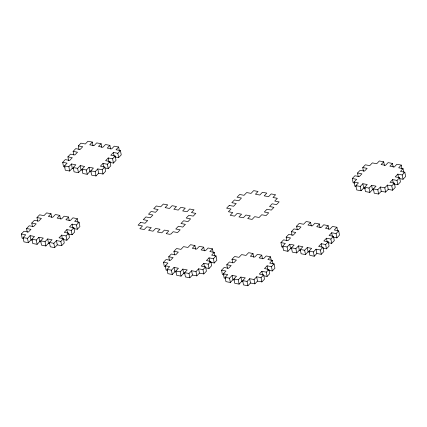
<?xml version="1.0" encoding="UTF-8"?>
<svg xmlns="http://www.w3.org/2000/svg" width="427" height="427" viewBox="0 0 427 427"><rect width="100%" height="100%" fill="white"/><g stroke="black" fill="none" stroke-linecap="round" stroke-linejoin="round"><path stroke-width="0.64" d="M65.39 166.994L63.511 166.642L62.689 162.34L65.294 159.597L69.681 160.419L72.291 157.68L67.904 156.858L68.608 160.552M67.904 156.858L70.514 154.12L74.901 154.942L77.506 152.204L73.118 151.382L73.823 155.07M73.118 151.382L75.728 148.639L80.116 149.461L82.721 146.723L78.333 145.901L79.038 149.594M78.333 145.901L80.943 143.162L85.331 143.984L87.935 141.246L92.323 142.068L93.027 145.756M92.323 142.068L89.718 144.806L94.105 145.628L96.71 142.89L101.098 143.712L98.493 146.45L102.88 147.272L105.485 144.534L109.872 145.356L107.268 148.094L111.655 148.916L114.26 146.178L118.647 147L116.043 149.738L120.43 150.56L117.82 153.298L113.433 152.476L110.823 155.214L115.21 156.036L112.605 158.78L108.218 157.958L105.608 160.696L109.995 161.518L107.39 164.256L103.003 163.434L100.393 166.172L104.78 166.994L102.176 169.732L97.788 168.911L98.605 173.218L96 175.956L91.613 175.134L90.791 170.832L93.401 168.089L89.013 167.267L89.835 171.574L87.225 174.312L82.838 173.49L82.016 169.188L84.626 166.445L80.239 165.623L81.061 169.93L78.451 172.668L74.063 171.846L73.241 167.544L75.851 164.801L71.464 163.979L72.286 168.286L69.676 171.024L65.288 170.208L64.466 165.9L67.076 163.162L62.689 162.34M69.676 171.024L68.854 166.722L71.464 163.979M78.451 172.668L77.629 168.366L80.239 165.623M23.426 238.538L22.172 238.303L21.35 233.996L23.96 231.258L28.347 232.08L30.952 229.342L26.565 228.52L27.269 232.208M26.565 228.52L29.175 225.782L33.562 226.604L36.167 223.86L31.779 223.038L32.484 226.732M31.779 223.038L34.39 220.3L38.777 221.122L41.382 218.384L36.994 217.562L37.699 221.25M36.994 217.562L39.604 214.824L43.992 215.646L46.602 212.902L50.989 213.724L51.688 217.418M87.225 174.312L86.403 170.01L89.013 167.267M50.989 213.724L48.379 216.468L52.767 217.29L55.377 214.546L59.759 215.368L57.154 218.112L61.541 218.934L64.146 216.19L68.533 217.012L65.929 219.756L70.316 220.578L72.921 217.834L77.308 218.656L74.704 221.399L79.091 222.221L76.481 224.96L72.094 224.138L69.489 226.876L73.876 227.698L71.266 230.436L66.879 229.614L64.269 232.352L68.656 233.174L66.052 235.917L61.664 235.096L59.054 237.834L63.442 238.656L60.837 241.394L56.449 240.572L57.271 244.879L54.661 247.617L50.274 246.795L49.452 242.488L52.062 239.75L47.675 238.928L48.497 243.235L45.886 245.973L41.499 245.151L40.677 240.844L43.287 238.106L38.9 237.284L39.722 241.591L37.112 244.329L32.724 243.507L31.902 239.2L34.512 236.462L30.125 235.64L30.947 239.947L28.337 242.685L23.949 241.863L23.127 237.556L25.737 234.818L21.35 233.996M28.337 242.685L27.515 238.378L30.125 235.64M96 175.956L95.178 171.654L97.788 168.911M37.112 244.329L36.29 240.022L38.9 237.284M98.605 173.218L102.992 174.04L105.602 171.302L104.78 166.994M105.074 167.976L108.212 168.564L110.817 165.825L109.995 161.518M109.664 162.377L113.427 163.082L116.032 160.344L115.21 156.036M114.879 156.901L118.642 157.606L121.247 154.868L120.43 150.56M45.886 245.973L45.065 241.666L47.675 238.928M54.661 247.617L53.839 243.31L56.449 240.572M57.271 244.879L61.659 245.701L64.263 242.963L63.442 238.656M63.111 239.515L66.874 240.22L69.478 237.481L68.656 233.174M68.325 234.039L72.088 234.743L74.693 232.005L73.876 227.698M73.54 228.562L77.303 229.267L79.913 226.523L79.091 222.221M165.58 266.784L164.331 266.549L163.509 262.242L166.114 259.504L170.501 260.326L173.111 257.588L168.724 256.766L169.428 260.454M168.724 256.766L171.328 254.028L175.716 254.85L178.326 252.106L173.938 251.284L174.643 254.978M173.938 251.284L176.548 248.546L180.936 249.368L183.541 246.63L187.928 247.452L190.538 244.714L194.925 245.536L195.63 249.224M167.363 270.344L166.108 270.11L165.286 265.802L167.896 263.064L163.509 262.242M194.925 245.536L192.315 248.274L196.703 249.096L199.313 246.358L203.7 247.18L201.09 249.918L205.478 250.74L208.082 248.002L212.47 248.824L209.865 251.562L214.253 252.384L211.643 255.122L216.03 255.944L213.425 258.682L209.038 257.86L206.428 260.603L210.815 261.425L208.205 264.164L203.823 263.342L201.213 266.08L205.6 266.902L202.99 269.64L198.603 268.818L195.998 271.556L191.611 270.734L192.433 275.041L189.823 277.78L185.435 276.958L184.613 272.656L187.223 269.912L182.836 269.09L183.658 273.397L181.048 276.136L176.661 275.314L175.839 271.012L178.449 268.268L174.061 267.446L174.883 271.753L172.273 274.492L167.886 273.67L167.064 269.368L169.674 266.624L165.286 265.802M172.273 274.492L171.451 270.19L174.061 267.446M181.048 276.136L180.226 271.834L182.836 269.09M189.823 277.78L189.001 273.477L191.611 270.734M192.433 275.041L196.82 275.863L199.425 273.125L198.603 268.818M199.425 273.125L203.812 273.947L206.422 271.209L205.6 266.902M205.894 267.884L209.027 268.471L211.637 265.727L210.815 261.425M210.484 262.285L214.247 262.989L216.852 260.251L216.03 255.944M224.271 274.876L222.392 274.524L221.57 270.216L224.18 267.478L228.568 268.3L231.172 265.562L226.785 264.74L227.49 268.428M226.785 264.74L229.395 261.997L233.782 262.818L236.393 260.08L232.005 259.258L232.71 262.952M232.005 259.258L234.61 256.52L238.997 257.342L241.607 254.604L245.995 255.426L248.599 252.688L252.987 253.51L253.691 257.198M225.424 278.319L224.175 278.084L223.353 273.776L225.958 271.038L221.57 270.216M252.987 253.51L250.382 256.248L254.77 257.07L257.374 254.332L261.762 255.154L259.157 257.892L263.539 258.714L266.149 255.976L270.537 256.792L267.926 259.536L272.314 260.358L269.709 263.096L274.097 263.918L271.487 266.656L267.099 265.834L264.494 268.572L268.882 269.394L266.272 272.138L261.884 271.316L259.274 274.054L263.662 274.876L261.057 277.614L256.67 276.792L254.06 279.53L249.672 278.708L250.494 283.016L247.89 285.754L243.502 284.932L242.68 280.624L245.285 277.886L240.897 277.064L241.719 281.372L239.115 284.11L234.727 283.288L233.905 278.98L236.515 276.242L232.128 275.42L232.945 279.728L230.34 282.466L225.952 281.644L225.13 277.337L227.74 274.598L223.353 273.776M230.34 282.466L229.518 278.158L232.128 275.42M239.115 284.11L238.293 279.802L240.897 277.064M283.016 247.148L281.767 246.913L280.945 242.605L283.549 239.867L287.937 240.689L290.547 237.951L286.159 237.129L286.864 240.817M286.159 237.129L288.764 234.386L293.152 235.208L295.762 232.469L291.374 231.647L292.079 235.341M291.374 231.647L293.984 228.909L298.372 229.731L300.976 226.993L296.589 226.171L297.293 229.859M296.589 226.171L299.199 223.433L303.586 224.255L306.191 221.512L310.578 222.334L311.283 226.027M247.89 285.754L247.068 281.446L249.672 278.708M310.578 222.334L307.974 225.077L312.361 225.899L314.966 223.156L319.353 223.978L316.749 226.721L321.136 227.543L323.741 224.799L328.128 225.621L325.523 228.365L329.911 229.187L332.516 226.443L336.903 227.265L334.293 230.009L338.68 230.831L336.076 233.569L331.688 232.747L329.078 235.485L333.466 236.307L330.861 239.045L326.474 238.223L323.863 240.961L328.251 241.783L325.646 244.527L321.259 243.705L318.649 246.443L323.036 247.265L320.426 250.003L316.039 249.181L316.861 253.489L314.256 256.227L309.869 255.405L309.047 251.097L311.651 248.359L307.264 247.537L308.086 251.845L305.481 254.583L301.094 253.761L300.272 249.453L302.882 246.715L298.494 245.893L299.311 250.201L296.706 252.939L292.319 252.117L291.497 247.809L294.107 245.071L289.719 244.249L290.541 248.557L287.931 251.295L283.544 250.473L282.722 246.165L285.332 243.427L280.945 242.605M287.931 251.295L287.109 246.987L289.719 244.249M354.378 183.05L353.124 182.815L352.307 178.507L354.912 175.769L359.299 176.591L361.909 173.853L357.522 173.031L358.226 176.719M357.522 173.031L360.126 170.288L364.514 171.11L367.124 168.371L362.736 167.549L363.441 171.243M362.736 167.549L365.341 164.811L369.729 165.633L372.339 162.895L376.726 163.717L379.336 160.979L383.724 161.801L384.423 165.489M250.494 283.016L254.882 283.838L257.492 281.099L256.67 276.792M356.161 186.61L354.906 186.375L354.084 182.067L356.694 179.329L352.307 178.507M257.492 281.099L261.879 281.921L264.484 279.183L263.662 274.876M263.961 275.853L267.094 276.44L269.704 273.702L268.882 269.394M268.551 270.259L272.309 270.964L274.919 268.225L274.097 263.918M296.706 252.939L295.884 248.631L298.494 245.893M383.724 161.801L381.114 164.539L385.501 165.361L388.106 162.623L392.493 163.445L389.888 166.183L394.276 167.005L396.88 164.267L401.268 165.089L398.663 167.827L403.051 168.649L400.441 171.387L404.828 172.209L402.223 174.947L397.836 174.125L395.226 176.863L399.613 177.685L397.003 180.429L392.616 179.607L390.011 182.345L394.399 183.167L391.789 185.905L387.401 185.083L384.796 187.821L380.409 186.999L381.231 191.307L378.621 194.045L374.233 193.223L373.411 188.915L376.022 186.177L371.634 185.355L372.456 189.663L369.846 192.401L365.459 191.579L364.637 187.272L367.247 184.533L362.859 183.711L363.681 188.019L361.071 190.757L356.684 189.935L355.862 185.628L358.472 182.889L354.084 182.067M361.071 190.757L360.249 186.45L362.859 183.711M305.481 254.583L304.659 250.275L307.264 247.537M369.846 192.401L369.024 188.093L371.634 185.355M314.256 256.227L313.434 251.919L316.039 249.181M378.621 194.045L377.799 189.737L380.409 186.999M316.861 253.489L321.248 254.311L323.858 251.572L323.036 247.265M323.33 248.242L326.463 248.829L329.073 246.091L328.251 241.783M327.92 242.648L331.683 243.353L334.288 240.614L333.466 236.307M333.135 237.172L336.898 237.876L339.502 235.133L338.68 230.831M381.231 191.307L385.618 192.129L388.223 189.391L387.401 185.083M388.223 189.391L392.61 190.212L395.221 187.474L394.399 183.167M394.068 184.026L397.825 184.731L400.435 181.993L399.613 177.685M399.282 178.55L403.04 179.255L405.65 176.516L404.828 172.209M355.862 185.628L360.249 186.45M364.637 187.272L369.024 188.093M373.411 188.915L377.799 189.737M363.681 188.019L365.56 188.371M372.456 189.663L373.71 189.898M64.466 165.9L68.854 166.722M73.241 167.544L77.629 168.366M82.016 169.188L86.403 170.01M90.791 170.832L95.178 171.654M72.286 168.286L73.54 168.521M81.061 169.93L82.31 170.165M89.835 171.574L91.084 171.809M282.722 246.165L287.109 246.987M291.497 247.809L295.884 248.631M300.272 249.453L304.659 250.275M309.047 251.097L313.434 251.919M290.541 248.557L291.79 248.792M299.311 250.201L300.565 250.435M308.086 251.845L309.34 252.079M23.127 237.556L27.515 238.378M31.902 239.2L36.29 240.022M40.677 240.844L45.065 241.666M49.452 242.488L53.839 243.31M30.947 239.947L32.201 240.182M39.722 241.591L40.976 241.826M48.497 243.235L49.745 243.47M225.13 277.337L229.518 278.158M233.905 278.98L238.293 279.802M242.68 280.624L247.068 281.446M232.945 279.728L234.199 279.963M241.719 281.372L242.974 281.606M167.064 269.368L171.451 270.19M175.839 271.012L180.226 271.834M184.613 272.656L189.001 273.477M174.883 271.753L176.137 271.988M183.658 273.397L184.912 273.632M403.051 168.649L403.755 172.337M401.268 165.089L401.972 168.777M402.223 174.947L403.04 179.255M397.836 174.125L398.535 177.819M397.003 180.429L397.825 184.731M392.493 163.445L393.198 167.133M392.616 179.607L393.32 183.295M391.789 185.905L392.61 190.212M384.796 187.821L385.618 192.129M336.903 227.265L337.608 230.959M336.076 233.569L336.898 237.876M331.688 232.747L332.393 236.435M330.861 239.045L331.683 243.353M328.128 225.621L328.833 229.315M326.474 238.223L327.178 241.917M325.646 244.527L326.463 248.829M319.353 223.978L320.058 227.671M321.259 243.705L321.958 247.393M320.426 250.003L321.248 254.311M272.314 260.358L273.018 264.046M270.537 256.792L271.241 260.486M271.487 266.656L272.309 270.964M267.099 265.834L267.804 269.528M266.272 272.138L267.094 276.44M261.762 255.154L262.466 258.842M261.884 271.316L262.589 275.004M261.057 277.614L261.879 281.921M254.06 279.53L254.882 283.838M214.253 252.384L214.957 256.072M212.47 248.824L213.174 252.512M213.425 258.682L214.247 262.989M209.038 257.86L209.742 261.554M208.205 264.164L209.027 268.471M203.7 247.18L204.4 250.868M203.823 263.342L204.522 267.03M202.99 269.64L203.812 273.947M195.998 271.556L196.82 275.863M118.647 147L119.352 150.688M117.82 153.298L118.642 157.606M113.433 152.476L114.137 156.17M112.605 158.78L113.427 163.082M109.872 145.356L110.577 149.044M108.218 157.958L108.922 161.646M107.39 164.256L108.212 168.564M101.098 143.712L101.802 147.4M103.003 163.434L103.708 167.128M102.176 169.732L102.992 174.04M77.308 218.656L78.013 222.35M76.481 224.96L77.303 229.267M72.094 224.138L72.798 227.826M71.266 230.436L72.088 234.743M68.533 217.012L69.238 220.706M66.879 229.614L67.583 233.307M66.052 235.917L66.874 240.22M59.759 215.368L60.463 219.062M61.664 235.096L62.369 238.784M60.837 241.394L61.659 245.701M140.686 222.419L138.081 225.157L142.469 225.979L139.859 228.717L144.246 229.539L146.856 226.801L151.243 227.623L148.633 230.361L153.021 231.183L155.631 228.445L160.013 229.267L157.408 232.005L161.796 232.827L164.4 230.089L168.788 230.911L166.183 233.649L169.69 234.306L171.088 233.927L173.175 231.733L177.563 232.555L180.173 229.817L175.785 228.995L178.395 226.257L182.777 227.079L185.387 224.335L181 223.513L183.61 220.775L187.997 221.597L190.602 218.859L186.215 218.037L188.825 215.299L193.212 216.121L195.817 213.383L191.429 212.561L194.039 209.817L189.652 208.995L187.042 211.739L182.66 210.917L185.265 208.173L180.877 207.351L178.272 210.095L173.885 209.273L176.49 206.529L172.102 205.707L169.498 208.451L165.11 207.629L167.715 204.885L163.327 204.063L160.723 206.807L156.335 205.985L153.725 208.723L158.113 209.545L155.508 212.283L151.121 211.461L148.511 214.199L152.898 215.021L150.288 217.759L145.901 216.937L143.296 219.681L147.683 220.503L145.073 223.241L140.686 222.419M229.23 205.435L226.62 208.179L231.007 209L228.402 211.739L232.79 212.561L230.18 215.299L234.567 216.121L237.177 213.383L241.565 214.205L238.955 216.943L243.342 217.765L245.952 215.027L250.334 215.848L247.729 218.587L252.117 219.409L254.722 216.67L259.109 217.492L261.719 214.754L266.106 215.576L268.716 212.833L264.329 212.011L266.934 209.273L271.321 210.095L273.931 207.357L269.544 206.535L272.148 203.796L276.536 204.618L279.146 201.88L274.758 201.058L277.363 198.315L272.981 197.493L275.586 194.755L271.198 193.933L268.594 196.671L264.206 195.849L266.811 193.111L262.424 192.289L259.819 195.027L255.431 194.205L258.036 191.467L253.649 190.645L251.044 193.383L246.657 192.561L244.047 195.304L239.659 194.482L237.054 197.221L241.442 198.043L238.832 200.781L234.444 199.959L231.834 202.697L236.222 203.519L233.617 206.257L229.23 205.435"/></g></svg>
